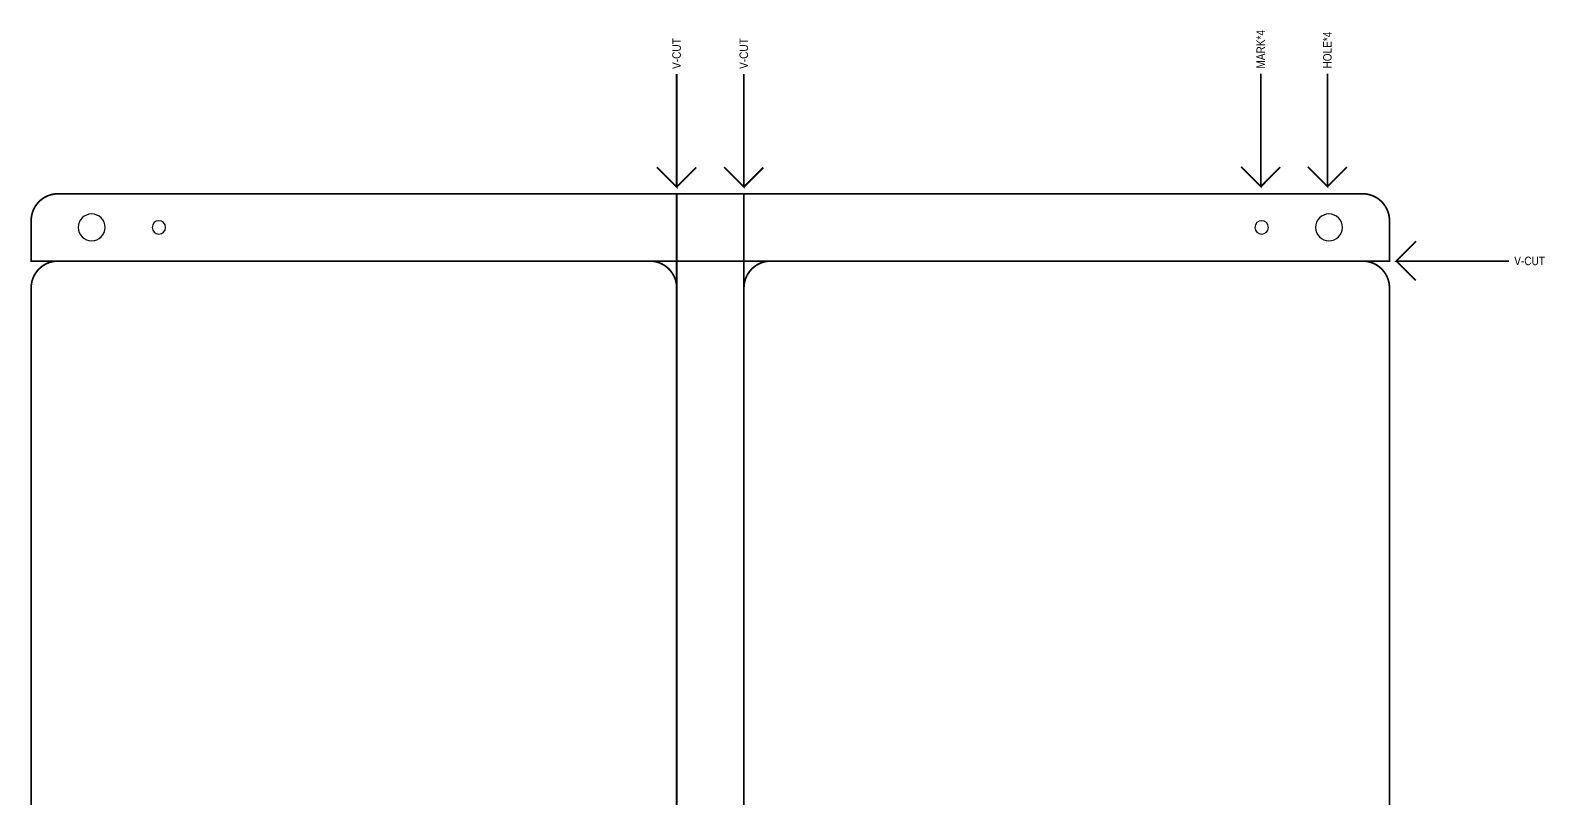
# Model space of a CAD drawing. Extents: x -900 to 3533, y 458 to 4954.
# Drawn here: x -900 to 3533, y 2706 to 4954 of the extents above; entities that cross this region are included whole.
import ezdxf

# ---------------------------------------------------------------- set-up
doc = ezdxf.new("R2010")
doc.units = 0
doc.header["$MEASUREMENT"] = 0
doc.layers.add('BG_OUTLINE', color=254, linetype='CONTINUOUS')

msp = doc.modelspace()

# ---------------------------------------------------------------- linework, layer by layer
at = {"layer": 'BG_OUTLINE'}
for points in [[(992.15, 4826.11, 5, 5, 0), (992.15, 4495.87, 5, 5, 0), (934.19, 4553.83, 5, 5, 0)], [(1189, 4826.11, 5, 5, 0), (1189, 4495.87, 5, 5, 0), (1131.04, 4553.83, 5, 5, 0)], [(2702.39, 4827.22, 5, 5, 0), (2702.39, 4496.98, 5, 5, 0), (2644.43, 4554.94, 5, 5, 0)], [(2897.39, 4827.22, 5, 5, 0), (2897.39, 4496.98, 5, 5, 0), (2839.43, 4554.94, 5, 5, 0)], [(992.15, 4495.87, 5, 5, 0), (1049.19, 4552.91, 5, 5, 0)], [(1189, 4495.87, 5, 5, 0), (1246.04, 4552.91, 5, 5, 0)], [(2702.39, 4496.98, 5, 5, 0), (2759.43, 4554.02, 5, 5, 0)], [(2897.39, 4496.98, 5, 5, 0), (2954.43, 4554.02, 5, 5, 0)], [(-818.87, 4279.02, 5, 5, 0.414214), (-897.61, 4200.28, 5, 5, 0), (-897.61, 2546.74, 5, 5, 0.414214), (-818.87, 2468, 5, 5, 0), (913.41, 2468, 5, 5, 0.414214), (992.15, 2546.74, 5, 5, 0), (992.15, 4200.28, 5, 5, 0.414214), (913.41, 4279.02, 5, 5, 0), (-897.61, 4279.02, 5, 5, 0), (-897.61, 4397.13, 5, 5, -0.414214), (-818.87, 4475.87, 5, 5, 0), (3000.02, 4475.87, 5, 5, -0.414214), (3078.76, 4397.13, 5, 5, 0), (3078.76, 4279.02, 5, 5, 0), (-818.87, 4279.02, 5, 5, 0)], [(1189, 460.13, 5, 5, 0), (992.15, 460.13, 5, 5, 0), (992.15, 4475.87, 5, 5, 0), (1189, 4475.87, 5, 5, 0), (1189, 460.13, 5, 5, 0)], [(3429, 4279.02, 5, 5, 0), (3098.76, 4279.02, 5, 5, 0), (3156.72, 4336.98, 5, 5, 0)], [(1267.74, 4279.02, 5, 5, 0), (3000.02, 4279.02, 5, 5, -0.414214), (3078.76, 4200.28, 5, 5, 0), (3078.76, 2546.74, 5, 5, -0.414214), (3000.02, 2468, 5, 5, 0), (1267.74, 2468, 5, 5, -0.414214), (1189, 2546.74, 5, 5, 0), (1189, 4200.28, 5, 5, -0.414214), (1267.74, 4279.02, 5, 5, 0)], [(3098.76, 4279.02, 5, 5, 0), (3155.8, 4221.98, 5, 5, 0)]]:
    msp.add_lwpolyline(points, format="xyseb", dxfattribs=at)
for points in [[(-681.075, 4377.445, 1), (-759.815, 4377.445, 1)], [(-503.915, 4377.445, 1), (-543.275, 4377.445, 1)], [(2724.425, 4377.445, 1), (2685.065, 4377.445, 1)], [(2940.965, 4377.445, 1), (2862.225, 4377.445, 1)]]:
    msp.add_lwpolyline(points, format="xyb", close=True, dxfattribs=at)

# ---------------------------------------------------------------- texts
at = {"layer": 'BG_OUTLINE', "width": 0.88}
for s, p in [('V-CUT', (1004.19, 4841.11)), ('V-CUT', (1201.04, 4841.11)), ('MARK*4', (2714.43, 4842.22)), ('HOLE*4', (2909.43, 4842.22))]:
    msp.add_text(s, height=25, rotation=90, dxfattribs=at).set_placement(p)
msp.add_text('V-CUT', height=25, dxfattribs=at).set_placement((3444, 4266.98))

doc.saveas('drawing.dxf')
